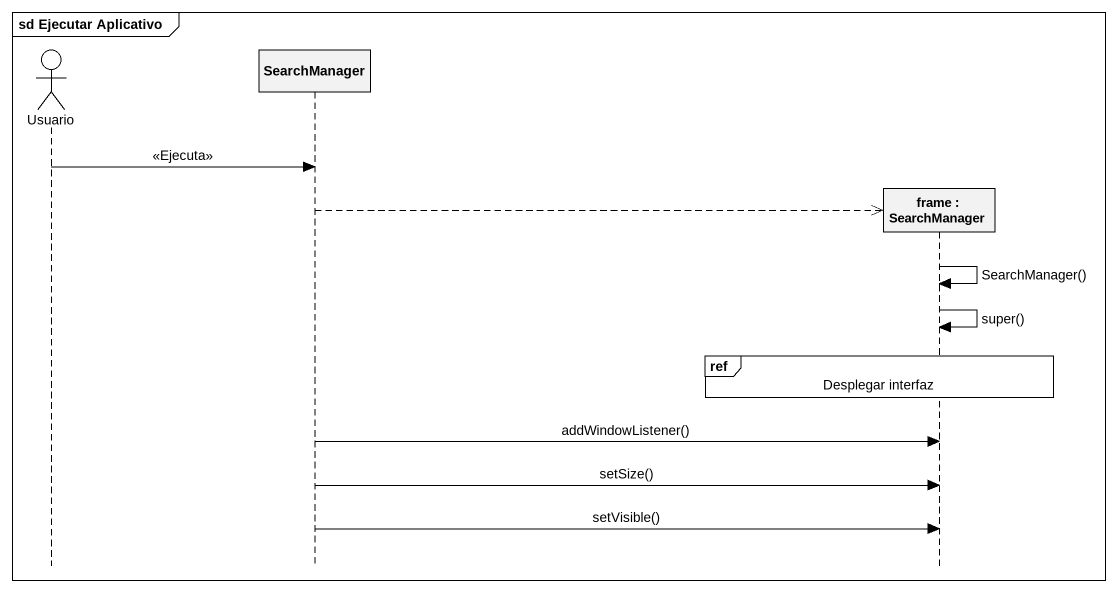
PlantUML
@startuml
mainframe sd Ejecutar Aplicativo
hide footbox
actor Usuario
participant SearchManager
participant "frame : SearchManager" as frame_

Usuario -> SearchManager : <<Ejecuta>>
SearchManager -->> frame_ **
frame_ -> frame_ : SearchManager()
frame_ -> frame_ : super()
ref over frame_ : Desplegar interfaz
SearchManager -> frame_ : addWindowListener()
SearchManager -> frame_ : setSize()
SearchManager -> frame_ : setVisible()
@enduml
